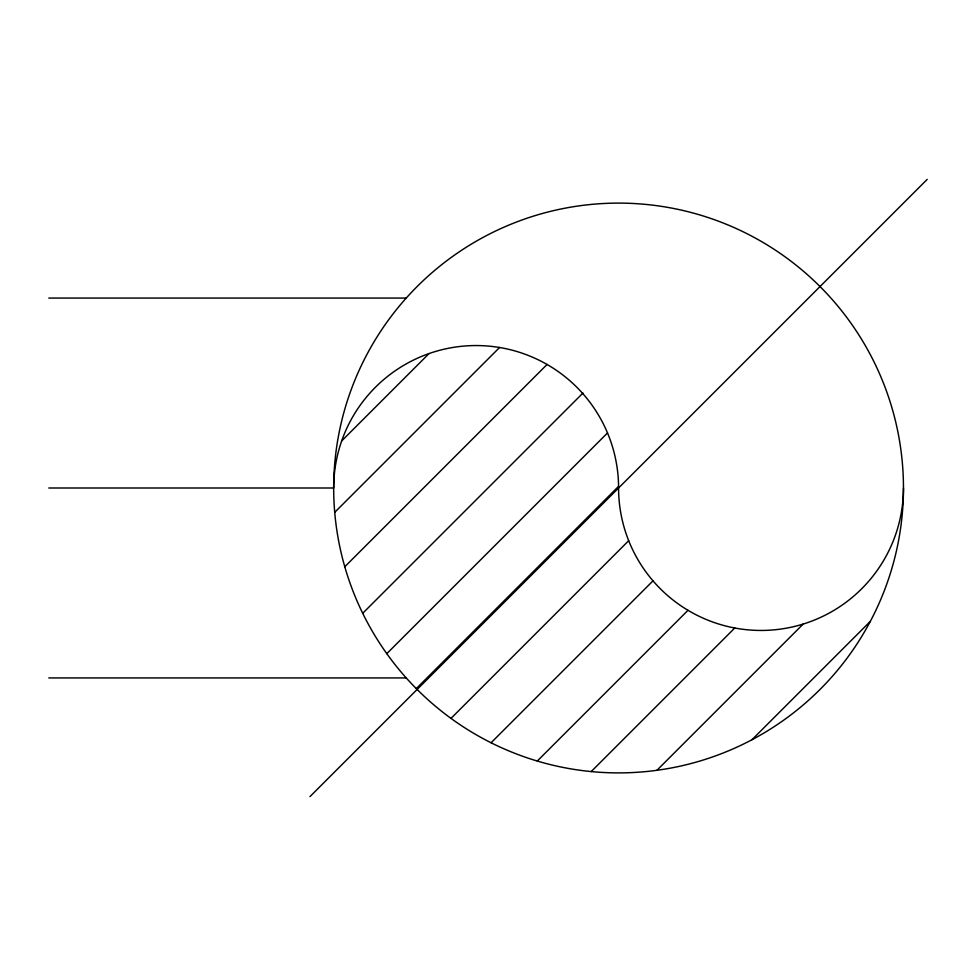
<?xml version="1.0" encoding="UTF-8"?>
<svg xmlns="http://www.w3.org/2000/svg" width="976" height="976" viewBox="0 0 976 976"><rect width="100%" height="100%" fill="white"/><g stroke="black" fill="none" stroke-linecap="round" stroke-linejoin="round"><path stroke-width="1.46" d="M341.685 440.92L429.062 353.556M334.731 512.339L499.578 347.493M344.784 566.751L547.06 364.475M362.718 613.282L582.965 393.035M386.801 653.652L607.511 432.954M416.301 688.617L618.564 486.365M309.953 796.623L927.2 179.377M450.997 718.385L628.678 540.704M491.087 742.76L652.993 580.854M537.276 761.036L688.007 610.305M591.212 771.565L734.769 628.007M656.946 770.284L803.187 624.054M751.984 739.71L870.287 621.419M48.8 298.07L406.223 298.07M48.8 488L333.682 488A142.447 142.447 0 0 1 476.129 345.553A142.447 142.447 0 0 1 618.577 488A142.447 142.447 0 0 0 761.012 630.447A142.447 142.447 0 0 0 903.459 488.012A284.882 284.882 0 0 0 476.129 241.279A284.882 284.882 0 0 0 476.129 734.721A284.882 284.882 0 0 0 903.459 488M48.8 677.93L406.236 677.93"/></g></svg>
